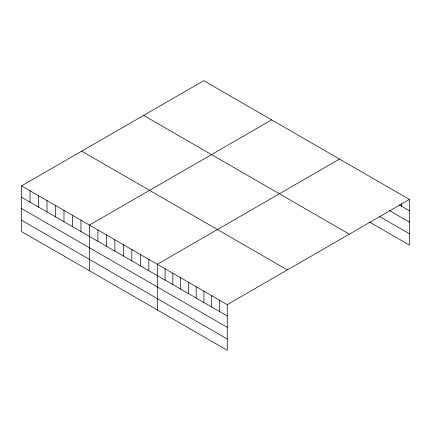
<?xml version="1.0" encoding="UTF-8"?>
<svg xmlns="http://www.w3.org/2000/svg" width="431" height="431" viewBox="0 0 431 431"><rect width="100%" height="100%" fill="white"/><g stroke="black" fill="none" stroke-linecap="round" stroke-linejoin="round"><path stroke-width="0.65" d="M21.55 185.88L227.245 304.636L227.245 350.311L21.55 231.555L21.55 185.88L203.755 80.689L409.45 199.445L409.45 245.12L369.486 222.046M271.632 119.877L89.427 225.068L89.427 270.749M339.515 159.066L157.31 264.262L157.31 309.937M227.245 304.636L409.45 199.445M399.462 205.027L409.45 210.791M389.468 210.587L409.45 222.121M379.479 216.486L409.45 233.791M143.625 115.4L349.32 234.157M81.68 151.168L287.375 269.925M21.55 197.231L227.245 315.988M21.55 208.556L227.245 327.318M21.55 220.23L227.245 338.987M401.681 203.637L401.681 206.309M219.476 300.154L219.476 311.5M211.707 295.666L211.707 307.017M203.933 291.178L203.933 302.53M196.164 286.69L196.164 298.042M188.39 282.208L188.39 293.554M180.621 277.72L180.621 289.072M172.853 273.232L172.853 284.584M165.078 268.745L165.078 280.096M148.824 259.36L148.824 270.711M140.339 254.462L140.339 265.814M131.854 249.565L131.854 260.917M123.368 244.668L123.368 256.014M114.883 239.765L114.883 251.117M106.398 234.868L106.398 246.22M97.912 229.971L97.912 241.317M80.947 220.171L80.947 231.522M72.462 215.274L72.462 226.625M63.977 210.376L63.977 221.723M55.491 205.474L55.491 216.825M47.006 200.577L47.006 211.928M38.521 195.679L38.521 207.025M30.035 190.782L30.035 202.128"/></g></svg>
